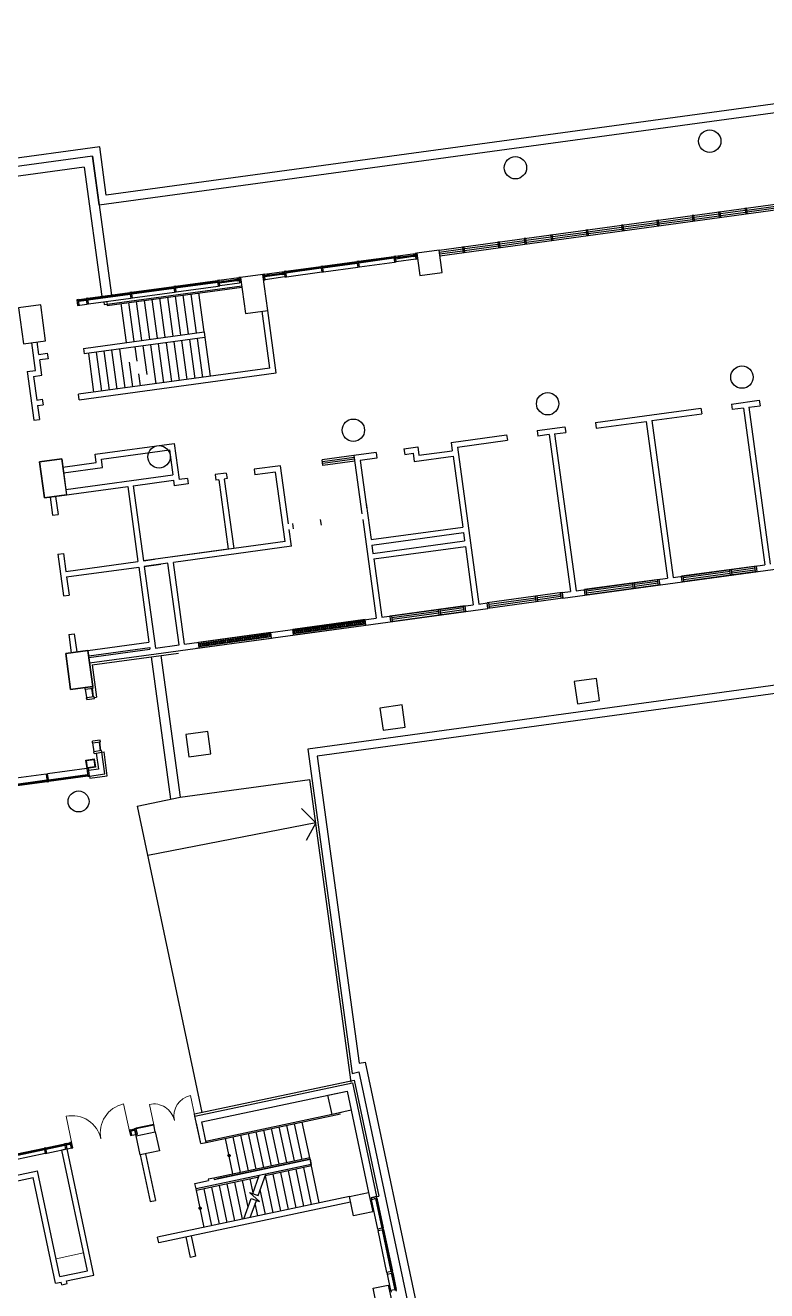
# Model space of a CAD drawing. Header units: millimetres. Extents: x 1311049 to 1489343, y -2265 to 146932.
# Drawn here: x 1336860 to 1363323, y 92795 to 137949 of the extents above; entities that cross this region are included whole.
import ezdxf

# ---------------------------------------------------------------- set-up
doc = ezdxf.new("R2010")
doc.units = ezdxf.units.MM
doc.header["$LTSCALE"] = 1000
doc.layers.get('0').update_dxf_attribs({"linetype": 'CONTINUOUS'})
for name, color, linetype in [('00外装饰面', 7, 'CONTINUOUS'), ('A-WALL', 7, 'CONTINUOUS'), ('A—墙体', 7, 'CONTINUOUS'), ('A—楼梯、电梯、栏杆', 7, 'CONTINUOUS'), ('A—门窗', 7, 'CONTINUOUS'), ('E1-RV-1F$0$WRV-1-01-N1$0$AUDIT_D_120618114340-341', 1, 'CONTINUOUS'), ('E2-RI-1F$0$0S-SLAB-HOLE', 210, 'CONTINUOUS'), ('E2-RI-1F$0$A-WALL', 7, 'CONTINUOUS'), ('E2-RV-1F$0$A-STRS', 7, 'CONTINUOUS'), ('E2-RV-1F$0$A-WALL', 7, 'CONTINUOUS'), ('E2-RV-1F$0$J-STAIR楼梯', 7, 'CONTINUOUS'), ('I—平面—门', 22, 'CONTINUOUS')]:
    doc.layers.add(name, color=color, linetype=linetype)
for name, color, linetype, lineweight in [('E1-RI-1F$0$A-DOOR', 7, 'CONTINUOUS', 5), ('E1-RI-1F$0$A-WALL', 7, 'CONTINUOUS', 5), ('E1-RV-1F$0$A-WALL', 7, 'CONTINUOUS', 5), ('E2-RI-1F$0$$0$A-GLAZ', 6, 'CONTINUOUS', 9), ('E2-RV-1F$0$$2$A-WALL', 7, 'CONTINUOUS', 5)]:
    doc.layers.add(name, color=color, linetype=linetype, lineweight=lineweight)
doc.layers.get('E1-RV-1F$0$WRV-1-01-N1$0$AUDIT_D_120618114340-341').off()
doc.layers.get('E2-RI-1F$0$$0$A-GLAZ').off()
doc.layers.get('E2-RI-1F$0$0S-SLAB-HOLE').off()
doc.layers.get('I—平面—门').off()

# ---------------------------------------------------------------- blocks, each defined once
blk = doc.blocks.new('E1-RI-1F$0$MRY_CW-DOOR-2_ALUMINUM_-_2')
at = {"layer": 'E1-RI-1F$0$A-DOOR'}
for p, q in [((-1000, 12.7), (-1000, 1009.525)), ((1000, 12.7), (1000, 1015.875))]:
    blk.add_line(p, q, dxfattribs=at)
for centre, radius, start, end in [((-1000, 12.7), 996.825, 360, 90), ((1000, 12.7), 1003.175, 90, 180)]:
    blk.add_arc(centre, radius, start, end, dxfattribs=at)
blk = doc.blocks.new('E2-RI-1F$0$A$C742E5365')
at = {"layer": 'A—门窗', "linetype": 'Continuous'}
h = blk.add_hatch(dxfattribs=at)
h.set_pattern_fill('ANSI32', color=256, scale=200, angle=217.2167, style=0)
h.set_pattern_definition([(90, (10821023.91, -7633407.14), (-75, 1e-14), []), (90, (10821048.91, -7633382.14), (-75, 1e-14), [])])
h.paths.add_polyline_path([(-460, -50), (-3060, -50), (-3060, -150), (-460, -150)])
at = {"layer": 'A—门窗'}
for p, q in [((-3060, 0), (-460, 0)), ((-3060, -200), (-3060, 0)), ((-460, -200), (-460, 0)), ((-3060, -50), (-460, -50)), ((-460, -150), (-3060, -150)), ((-460, -200), (-3060, -200))]:
    blk.add_line(p, q, dxfattribs=at)
blk = doc.blocks.new('E2-RI-1F$0$窗2')
at = {"layer": 'A—门窗'}
for p, q in [((10775124, -7633207), (10772424, -7633207)), ((10772484, -7633407), (10772484, -7633207)), ((10774164, -7633274), (10772484, -7633274)), ((10774164, -7633341), (10772484, -7633341)), ((10774164, -7633407), (10774164, -7633207)), ((10774224, -7633407), (10774224, -7633207)), ((10775064, -7633274), (10774224, -7633274)), ((10775064, -7633341), (10774224, -7633341)), ((10775064, -7633407), (10775064, -7633207)), ((10775124, -7633407), (10772424, -7633407))]:
    blk.add_line(p, q, dxfattribs=at)
at = {"layer": 'E2-RI-1F$0$A-WALL'}
for p, q in [((10772424, -7633407), (10772424, -7633207)), ((10775124, -7633407), (10775124, -7633207))]:
    blk.add_line(p, q, dxfattribs=at)
blk = doc.blocks.new('E2-RI-1F$0$300x300')
at = {"layer": 'A—门窗'}
for points in [[(11683019, -6095449), (11683319, -6095449), (11683319, -6095749), (11683019, -6095749)], [(11683039, -6095469), (11683299, -6095469), (11683299, -6095729), (11683039, -6095729)]]:
    blk.add_lwpolyline(points, close=True, dxfattribs=at)
blk = doc.blocks.new('E2-RI-1F$0$RECTANGULAR_MULLION_-_60_H')
at = {"layer": 'A—门窗'}
for p, q in [((-30, -75), (-30, 125)), ((30, 125), (-30, 125)), ((30, 125), (30, -75)), ((30, -75), (-30, -75))]:
    blk.add_line(p, q, dxfattribs=at)
blk = doc.blocks.new('E1-RV-1F$0$3')
at = {"layer": 'A—楼梯、电梯、栏杆'}
h = blk.add_hatch(color=256, dxfattribs=at)
edge = h.paths.add_edge_path()
edge.add_arc((10773785, -7567737), 20, 138.7891, 318.7891, ccw=False)
edge.add_arc((10773785, -7567737), 20, -41.2109, 138.7891, ccw=False)
blk.add_lwpolyline([(10773800, -7567750, -1), (10773770, -7567724, -1)], format="xyb", close=True, dxfattribs=at)
blk = doc.blocks.new('E1-RI-1F$0$RECTANGULAR_MULLION_-_6007')
at = {"layer": 'A—门窗'}
for p, q in [((54465, 84847), (54465, 86371)), ((54665, 86371), (54665, 84847))]:
    blk.add_line(p, q, dxfattribs=at)
blk = doc.blocks.new('E1-RI-1F$0$RECTANGULAR_MULLION_-_6003')
at = {"layer": 'A—门窗'}
for p, q in [((31657, 115477), (33381, 115601)), ((33396, 115401), (31671, 115277))]:
    blk.add_line(p, q, dxfattribs=at)
blk = doc.blocks.new('E2-RV-1F$0$MRY_Curtain Wall-casement - Curtain Wall Casement-V36-E2 号楼一层平面图 1ST FLOOR PLAN')
at = {"layer": 'A—门窗'}
for p, q in [((-278.8, 25.4), (-355, 25.4)), ((-355, 25.4), (-355, -25.4)), ((-355, -25.4), (-355, 25.4)), ((-355, 25.4), (355, 25.4)), ((-278.8, -25.4), (-278.8, 25.4)), ((278.8, -25.4), (278.8, 25.4)), ((278.8, 25.4), (355, 25.4)), ((355, 25.4), (355, -25.4)), ((355, 25.4), (355, -25.4)), ((-355, -25.4), (-278.8, -25.4)), ((355, -25.4), (-355, -25.4)), ((-278.8, 0), (278.8, 0)), ((278.8, -25.4), (-278.8, -25.4)), ((191.8, -25.4), (278.8, -25.4)), ((355, -25.4), (278.8, -25.4))]:
    blk.add_line(p, q, dxfattribs=at)

msp = doc.modelspace()

# ---------------------------------------------------------------- linework, layer by layer
at = {"elevation": 0}
for points in [[(1351627, 129922), (1350834, 129814), (1350943, 129021), (1351735, 129129)], [(1344543, 128954), (1344719, 127666), (1345511, 127774), (1345335, 129062)], [(1336616, 127870), (1336792, 126582), (1337585, 126691), (1337409, 127979)], [(1337368, 122371), (1337544, 121083), (1338337, 121192), (1338161, 122480)], [(1338302, 115535), (1338479, 114247), (1339271, 114355), (1339095, 115643)], [(1357248, 114643), (1356455, 114534), (1356564, 113742), (1357356, 113850)], [(1350312, 113695), (1349520, 113586), (1349628, 112794), (1350421, 112902)], [(1343377, 112747), (1342584, 112638), (1342693, 111846), (1343485, 111954)], [(1347664, 99773), (1348348, 99918), (1348493, 99233), (1347808, 99088)], [(1340815, 98323), (1341500, 98468), (1341645, 97783), (1340960, 97638)], [(1348430, 96153), (1349115, 96298), (1349260, 95613), (1348575, 95468)], [(1349276, 92882), (1349814, 92996), (1349928, 92458), (1349389, 92344)]]:
    msp.add_lwpolyline(points, close=True, dxfattribs=at)
for centre, radius in [((1361288, 133816, 0), 400), ((1354353, 132868, 0), 400), ((1362440, 125395, 0), 400), ((1355504, 124447, 0), 400), ((1348569, 123499, 0), 400), ((1341633, 122551, 0), 400), ((1338761, 110253, 0), 375)]:
    msp.add_circle(centre, radius)
at = {"layer": '00外装饰面', "ltscale": 5}
for p, q in [((1339246, 115129), (1342328, 115550)), ((1339246, 115129), (1339404, 113970)), ((1339592, 112007), (1339671, 112018)), ((1339788, 111166), (1339671, 112018)), ((1339153, 111160), (1339164, 111080)), ((1339164, 111080), (1339788, 111166)), ((1342899, 99101), (1348603, 100309)), ((1348603, 100309), (1349479, 96170)), ((1342916, 99023), (1342899, 99101)), ((1340816, 98609), (1341442, 98742)), ((1340822, 98580), (1340816, 98609)), ((1341459, 98663), (1341442, 98742)), ((1349401, 96154), (1349479, 96170))]:
    msp.add_line(p, q, dxfattribs=at)
at = {"layer": 'A-WALL'}
msp.add_line((1345966, 122234), (1345024, 122105), dxfattribs=at)
at = {"layer": 'A—墙体'}
for p, q in [((1339665, 128085), (1339679, 127986)), ((1339679, 127986), (1339778, 127999)), ((1339764, 128098), (1339778, 127999)), ((1345591, 125716, 0), (1345313, 127747, 0)), ((1345816, 125545), (1345511, 127774, 0)), ((1338934, 126421), (1343244, 127010)), ((1343244, 127010), (1343271, 126812)), ((1337225, 125632), (1337089, 126623)), ((1337348, 126204), (1337287, 126650)), ((1343271, 126812), (1338961, 126222)), ((1337348, 126204), (1337646, 126245)), ((1337673, 126046), (1337376, 126006)), ((1337450, 125461), (1337376, 126006)), ((1337646, 126245, 0), (1337673, 126046)), ((1338934, 126421, 0), (1338961, 126222)), ((1336928, 125591), (1337225, 125632)), ((1336928, 125591), (1337164, 123858)), ((1345591, 125716, 0), (1338754, 124781)), ((1338781, 124583), (1345816, 125545)), ((1337153, 125420), (1337450, 125461)), ((1337153, 125420), (1337268, 124578)), ((1337351, 125447), (1337351, 125447)), ((1338781, 124583), (1338754, 124781)), ((1337268, 124578), (1337466, 124605)), ((1337295, 124380), (1337493, 124407)), ((1337295, 124380), (1337363, 123885)), ((1337466, 124605), (1337493, 124407)), ((1356049, 117506), (1405588, 124278)), ((1357211, 123771), (1360976, 124286)), ((1360976, 124286), (1361003, 124088)), ((1362066, 124435), (1363057, 124570)), ((1362066, 124435), (1362093, 124237)), ((1362489, 124291), (1362093, 124237)), ((1362489, 124291), (1363254, 118693)), ((1362687, 124318), (1363084, 124372)), ((1362687, 124318), (1363452, 118720)), ((1363057, 124570), (1363084, 124372)), ((1337164, 123858), (1337363, 123885)), ((1357211, 123771), (1357238, 123573)), ((1357238, 123573), (1359021, 123817)), ((1359021, 123817), (1359787, 118219)), ((1359220, 123844), (1361003, 124088)), ((1359220, 123844), (1359985, 118246)), ((1352059, 123067), (1354040, 123338)), ((1354040, 123338), (1354067, 123140)), ((1355130, 123487), (1356121, 123622)), ((1355130, 123487), (1355157, 123289)), ((1355554, 123343), (1355157, 123289)), ((1355554, 123343), (1356319, 117745)), ((1355752, 123370), (1356148, 123424)), ((1355752, 123370), (1356517, 117772)), ((1356121, 123622), (1356148, 123424)), ((1339349, 122642), (1342173, 123028)), ((1342173, 123028), (1342349, 121740)), ((1350374, 122837), (1350870, 122905)), ((1350374, 122837), (1350402, 122639)), ((1350870, 122905), (1350910, 122607)), ((1352059, 123067), (1352099, 122770)), ((1352284, 122896), (1354067, 123140)), ((1352284, 122896), (1353049, 117298)), ((1337368, 122371), (1338160, 122479)), ((1339390, 122345), (1339349, 122642)), ((1339575, 122471), (1342002, 122803)), ((1339615, 122174), (1339575, 122471)), ((1342002, 122803), (1342124, 121911)), ((1349384, 122702), (1348591, 122593)), ((1348591, 122593), (1348875, 120513)), ((1349411, 122503), (1348816, 122422)), ((1348816, 122422), (1349053, 120688)), ((1349384, 122702), (1349411, 122503)), ((1350402, 122639), (1350699, 122679)), ((1350699, 122679), (1350739, 122382)), ((1350739, 122382), (1352127, 122572)), ((1350910, 122607), (1352099, 122770)), ((1352127, 122572), (1352472, 120045)), ((1338201, 122182), (1339390, 122345)), ((1338228, 121984), (1339615, 122174)), ((1344033, 121970), (1343637, 121916)), ((1344033, 121970), (1344061, 121772)), ((1345966, 122234), (1345024, 122106)), ((1345024, 122106), (1345051, 121907)), ((1345795, 122009), (1345051, 121907)), ((1346133, 119532), (1345795, 122009)), ((1346250, 120154), (1345966, 122234)), ((1337544, 121083), (1340516, 121489)), ((1338309, 121390), (1342124, 121911)), ((1340516, 121489), (1340882, 118814)), ((1340714, 121516), (1342151, 121713)), ((1340714, 121516), (1341080, 118841)), ((1342151, 121713), (1342178, 121515)), ((1342673, 121582), (1342178, 121515)), ((1342646, 121781), (1342349, 121740)), ((1342646, 121781), (1342673, 121582)), ((1343637, 121916), (1343664, 121718)), ((1343763, 121731), (1343664, 121718)), ((1343763, 121731), (1344102, 119254)), ((1344061, 121772), (1343961, 121758)), ((1343961, 121758), (1344300, 119282)), ((1337742, 121110), (1337830, 120466)), ((1337940, 121137), (1338028, 120493)), ((1349026, 120887), (1349202, 119599)), ((1337830, 120466), (1338028, 120493)), ((1346399, 120175), (1346426, 119977)), ((1347390, 120310), (1347417, 120112)), ((1348902, 120315), (1349383, 116797)), ((1346359, 119361), (1346277, 119956)), ((1349202, 119599), (1352472, 120045)), ((1349229, 119400), (1352499, 119847)), ((1352499, 119847), (1352540, 119550)), ((1344102, 119254), (1341080, 118841)), ((1346133, 119532), (1342121, 118984)), ((1346359, 119361), (1342148, 118785)), ((1349229, 119400), (1349270, 119103)), ((1349270, 119103), (1352540, 119550)), ((1349297, 118905), (1352567, 119352)), ((1352567, 119352), (1352851, 117271)), ((1338020, 119079), (1338218, 119106)), ((1338020, 119079), (1338223, 117593)), ((1338218, 119106), (1338306, 118462)), ((1338306, 118462), (1340882, 118814)), ((1341080, 118841), (1341476, 118896)), ((1341950, 118758), (1341107, 118643)), ((1342349, 115836), (1341950, 118758)), ((1342547, 115863), (1342148, 118785)), ((1349297, 118905), (1349581, 116824)), ((1338333, 118264), (1340909, 118616)), ((1340909, 118616), (1341275, 115941)), ((1341107, 118643), (1341702, 118724)), ((1341107, 118643), (1341507, 115720)), ((1341107, 118643), (1341507, 115720)), ((1359985, 118246), (1363254, 118693)), ((1338333, 118264), (1338421, 117620)), ((1356517, 117772), (1359787, 118219)), ((1338223, 117593), (1338421, 117620)), ((1356022, 117705), (1356319, 117745)), ((1356022, 117705), (1356049, 117506)), ((1341534, 115522), (1353374, 117141)), ((1349581, 116824), (1352851, 117271)), ((1353049, 117298), (1353347, 117339)), ((1342547, 115863), (1349383, 116797)), ((1338412, 116206), (1338610, 116233)), ((1338412, 116206), (1338500, 115562)), ((1338610, 116233), (1338699, 115589)), ((1339095, 115643), (1341275, 115941)), ((1339122, 115445), (1341302, 115743)), ((1339129, 115395), (1341308, 115693)), ((1341302, 115743), (1341308, 115693)), ((1341507, 115720), (1342349, 115836)), ((1339156, 115197), (1341534, 115522)), ((1339697, 111234), (1339592, 112007)), ((1339394, 111980), (1339472, 111405)), ((1342916, 99023), (1348541, 100214)), ((1343163, 98820), (1348348, 99918)), ((1348348, 99918), (1349115, 96298)), ((1348541, 100214), (1349401, 96154)), ((1343123, 98045), (1342916, 99023)), ((1340763, 98567), (1341448, 98712)), ((1340815, 98323), (1340763, 98567)), ((1340815, 98323), (1341500, 98468)), ((1341500, 98468), (1341448, 98712)), ((1343319, 98086), (1343163, 98820)), ((1343123, 98045), (1343319, 98086)), ((1339075, 93508), (1338164, 97812)), ((1339312, 93354), (1338359, 97854)), ((1340960, 97638), (1341312, 95975)), ((1341156, 97679), (1341508, 96016)), ((1335907, 96568), (1337145, 96830)), ((1336061, 96805), (1337299, 97067)), ((1337942, 93064), (1337145, 96830)), ((1338096, 93301), (1337299, 97067)), ((1343588, 96814), (1343392, 96773)), ((1343392, 96773), (1343403, 96724)), ((1343588, 96814), (1343598, 96765)), ((1341312, 95975), (1341508, 96016)), ((1348430, 96153), (1341582, 94703)), ((1348471, 95957), (1341623, 94507)), ((1349156, 96102), (1349401, 96154)), ((1349156, 96102), (1349156, 96102)), ((1341623, 94507), (1341582, 94703)), ((1342757, 93981), (1342601, 94714)), ((1342952, 94022), (1342797, 94756)), ((1342952, 94022), (1342757, 93981)), ((1338096, 93301), (1339075, 93508)), ((1337942, 93064), (1338138, 93105)), ((1338159, 93007), (1338138, 93105)), ((1338159, 93007), (1338354, 93049)), ((1338333, 93147), (1339312, 93354)), ((1338354, 93049), (1338333, 93147))]:
    msp.add_line(p, q, dxfattribs=at)
for points in [[(1337368, 122371), (1338160, 122479), (1338336, 121191), (1337544, 121083)], [(1338302, 115535), (1339095, 115643), (1339271, 114355), (1338478, 114247)]]:
    msp.add_lwpolyline(points, close=True, dxfattribs=at)
for points in [[(1343598, 96765), (1347022, 97490), (1347064, 97295), (1342955, 96425), (1342914, 96620), (1343403, 96724)], [(1343598, 96765), (1343598, 96765)]]:
    msp.add_lwpolyline(points, dxfattribs=at)
at = {"layer": 'A—楼梯、电梯、栏杆', "ltscale": 2}
for p, q in [((1384139, 137949), (1339752, 131882)), ((1339495, 131544), (1384477, 137693)), ((1339515, 133615), (1311049, 129724)), ((1339495, 131544), (1339258, 133277)), ((1339752, 131882), (1339515, 133615)), ((1406440, 120256), (1346944, 112124)), ((1406778, 120000), (1347282, 111867)), ((1346944, 112124), (1348526, 100548)), ((1347282, 111867), (1348780, 100908)), ((1348780, 100908), (1348998, 100954)), ((1348780, 100908), (1348998, 100954)), ((1357918, 58815), (1348998, 100954)), ((1357918, 58815), (1348998, 100954)), ((1348526, 100548), (1348766, 100599)), ((1348526, 100548), (1348766, 100599)), ((1348766, 100599), (1357674, 58520)), ((1348766, 100599), (1357674, 58520))]:
    msp.add_line(p, q, dxfattribs=at)
at = {"layer": 'A—楼梯、电梯、栏杆'}
for p, q in [((1339258, 133277), (1311409, 129470)), ((1339258, 133277), (1311409, 129470)), ((1339258, 133277), (1311409, 129470)), ((1339258, 133277), (1339935, 128324)), ((1338959, 132883), (1339589, 128277)), ((1341347, 115416), (1342041, 110335)), ((1341693, 115463), (1342384, 110408)), ((1342384, 110408), (1347015, 111041)), ((1348492, 100234), (1347015, 111041)), ((1340852, 110084), (1342384, 110408)), ((1340852, 110084), (1343165, 99157)), ((1343308, 98135), (1348151, 99160)), ((1343308, 98135), (1348151, 99160)), ((1343319, 98086), (1348112, 99101)), ((1343319, 98086), (1348112, 99101)), ((1345369, 97191), (1345099, 98463)), ((1345369, 97191), (1345099, 98463)), ((1345642, 97249), (1345373, 98521)), ((1345642, 97249), (1345373, 98521)), ((1345916, 97307), (1345647, 98579)), ((1345916, 97307), (1345647, 98579)), ((1346190, 97365), (1345921, 98637)), ((1346190, 97365), (1345921, 98637)), ((1346464, 97423), (1346195, 98695)), ((1346464, 97423), (1346195, 98695)), ((1346738, 97481), (1346469, 98753)), ((1346738, 97481), (1346469, 98753)), ((1347022, 97490), (1346743, 98811)), ((1347022, 97490), (1346743, 98811)), ((1344273, 96959), (1344004, 98231)), ((1344273, 96959), (1344004, 98231)), ((1344547, 97017), (1344277, 98289)), ((1344547, 97017), (1344277, 98289)), ((1344821, 97075), (1344551, 98347)), ((1344821, 97075), (1344551, 98347)), ((1345095, 97133), (1344825, 98405)), ((1345095, 97133), (1344825, 98405)), ((1347012, 97539), (1343588, 96814)), ((1347012, 97539), (1343588, 96814)), ((1347022, 97490), (1343696, 96786)), ((1347022, 97490), (1343696, 96786)), ((1347074, 97246), (1345420, 96896)), ((1347074, 97246), (1345420, 96896)), ((1347064, 97295), (1345440, 96951)), ((1347064, 97295), (1345440, 96951)), ((1346806, 95809), (1346526, 97130)), ((1346806, 95809), (1346526, 97130)), ((1347080, 95867), (1346800, 97188)), ((1347080, 95867), (1346800, 97188)), ((1347064, 97295), (1347022, 97490)), ((1347064, 97295), (1347022, 97490)), ((1347354, 95925), (1347064, 97295)), ((1347354, 95925), (1347064, 97295)), ((1345210, 96902), (1342955, 96425)), ((1345210, 96902), (1342955, 96425)), ((1345191, 96847), (1342965, 96376)), ((1345191, 96847), (1342965, 96376)), ((1344615, 95345), (1344335, 96666)), ((1344615, 95345), (1344335, 96666)), ((1344809, 95777), (1344609, 96724)), ((1344809, 95777), (1344609, 96724)), ((1344989, 96281), (1344883, 96782)), ((1344989, 96281), (1344883, 96782)), ((1344982, 96262), (1345210, 96902)), ((1344982, 96262), (1345210, 96902)), ((1345168, 96785), (1345157, 96840)), ((1345168, 96785), (1345157, 96840)), ((1345171, 96195), (1345440, 96951)), ((1345171, 96195), (1345440, 96951)), ((1345710, 95577), (1345431, 96898)), ((1345710, 95577), (1345431, 96898)), ((1345984, 95635), (1345705, 96956)), ((1345984, 95635), (1345705, 96956)), ((1346258, 95693), (1345979, 97014)), ((1346258, 95693), (1345979, 97014)), ((1346532, 95751), (1346252, 97072)), ((1346532, 95751), (1346252, 97072)), ((1342955, 96425), (1342914, 96620)), ((1342955, 96425), (1342914, 96620)), ((1343245, 95055), (1342955, 96425)), ((1343245, 95055), (1342955, 96425)), ((1343519, 95113), (1343239, 96434)), ((1343519, 95113), (1343239, 96434)), ((1343793, 95171), (1343513, 96492)), ((1343793, 95171), (1343513, 96492)), ((1344067, 95229), (1343787, 96550)), ((1344067, 95229), (1343787, 96550)), ((1344341, 95287), (1344061, 96608)), ((1344341, 95287), (1344061, 96608)), ((1345436, 95519), (1345248, 96411)), ((1345436, 95519), (1345248, 96411)), ((1344659, 95354), (1344918, 96083)), ((1344659, 95354), (1344918, 96083)), ((1344888, 95403), (1345107, 96016)), ((1344888, 95403), (1345107, 96016)), ((1345162, 95461), (1345068, 95907)), ((1345162, 95461), (1345068, 95907))]:
    msp.add_line(p, q, dxfattribs=at)
for points in [[(1338959, 132883), (1311829, 129174), (1316581, 106599)], [(1347233, 109492), (1346723, 110002)], [(1347233, 109492), (1341238, 108323)], [(1347233, 109492), (1346879, 108864)], [(1344918, 96083), (1345222, 95975), (1344867, 96303), (1345171, 96195)], [(1344918, 96083), (1345222, 95975), (1344867, 96303), (1345171, 96195)]]:
    msp.add_lwpolyline(points, dxfattribs=at)
for points in [[(1339278, 130547, 0, 0, 0), (1339438, 130566, 80, 0, 0), (1339626, 130588, 0, 0, 0)], [(1340375, 127324, 0, 0, 0), (1343805, 127793, 0, 0, 0), (1344016, 126247, 0, 0, 0), (1341090, 125847, 40, 0, 0), (1340941, 125827, 0, 0, 0)], [(1340375, 127324, 0, 0, 0), (1343805, 127793, 0, 0, 0), (1344016, 126247, 0, 0, 0), (1341090, 125847, 40, 0, 0), (1340941, 125827, 0, 0, 0)], [(1341648, 113211, 0, 0, 0), (1341807, 113230, 80, 0, 0), (1341996, 113253, 0, 0, 0)], [(1344133, 97620, 0, 0, 0), (1347520, 98337, 0, 0, 0), (1347856, 96747, 0, 0, 0), (1345798, 96311, 40, 0, 0), (1345651, 96280, 0, 0, 0)], [(1344133, 97620, 0, 0, 0), (1347520, 98337, 0, 0, 0), (1347856, 96747, 0, 0, 0), (1345798, 96311, 40, 0, 0), (1345651, 96280, 0, 0, 0)], [(1343100, 95740, 0, 0, 0), (1344562, 96050, 40, 0, 0), (1344709, 96081, 0, 0, 0)], [(1343100, 95740, 0, 0, 0), (1344562, 96050, 40, 0, 0), (1344709, 96081, 0, 0, 0)]]:
    msp.add_lwpolyline(points, format="xyseb", dxfattribs=at)
at = {"layer": 'A—门窗'}
for p, q in [((1351627, 129922), (1385878, 134604)), ((1351654, 129724), (1385905, 134406)), ((1362614, 131357), (1363818, 131521)), ((1362623, 131290), (1363827, 131455)), ((1359468, 130927), (1360672, 131091)), ((1359477, 130860), (1360681, 131025)), ((1360731, 131099), (1361613, 131220)), ((1360740, 131033), (1361622, 131154)), ((1361673, 131228), (1362554, 131348)), ((1361682, 131162), (1362563, 131282)), ((1355678, 130409), (1356882, 130573)), ((1355687, 130342), (1356891, 130507)), ((1356942, 130581), (1358145, 130746)), ((1356951, 130515), (1358154, 130680)), ((1358205, 130754), (1359409, 130918)), ((1358214, 130688), (1359418, 130852)), ((1352533, 129979), (1353736, 130143)), ((1352542, 129912), (1353745, 130077)), ((1353796, 130151), (1354678, 130272)), ((1353805, 130085), (1354687, 130206)), ((1354737, 130280), (1355619, 130400)), ((1354746, 130214), (1355628, 130334)), ((1348757, 129530), (1350012, 129701)), ((1350016, 129671), (1348761, 129499)), ((1348764, 129474), (1350019, 129646)), ((1350019, 129646), (1350016, 129671)), ((1350071, 129709), (1350775, 129806)), ((1350078, 129660), (1350782, 129756)), ((1350078, 129660), (1350154, 129671)), ((1350085, 129610), (1350078, 129660)), ((1350085, 129610), (1350078, 129660)), ((1350788, 129706), (1350085, 129610)), ((1350160, 129620), (1350085, 129610)), ((1350802, 129607), (1350098, 129511)), ((1350154, 129671), (1350706, 129746)), ((1350240, 129682), (1350154, 129671)), ((1350154, 129671), (1350160, 129620)), ((1350709, 129721), (1350157, 129645)), ((1350782, 129756), (1350706, 129746)), ((1350706, 129746), (1350713, 129696)), ((1350713, 129696), (1350788, 129706)), ((1350834, 129814), (1350775, 129806)), ((1350775, 129806), (1350802, 129607)), ((1350782, 129756), (1350788, 129706)), ((1350788, 129706), (1350782, 129756)), ((1350802, 129607), (1350861, 129615)), ((1350861, 129615), (1350834, 129814)), ((1351636, 129856), (1352473, 129970)), ((1351645, 129790), (1352482, 129904)), ((1345395, 129070), (1346098, 129166)), ((1346158, 129174), (1347413, 129346)), ((1347417, 129316), (1346162, 129144)), ((1346162, 129144), (1346165, 129119)), ((1346165, 129119), (1347420, 129291)), ((1346185, 128976), (1347440, 129148)), ((1347472, 129354), (1348697, 129522)), ((1348702, 129491), (1347476, 129324)), ((1347476, 129324), (1347480, 129299)), ((1347480, 129299), (1348705, 129466)), ((1347499, 129156), (1348725, 129323)), ((1348761, 129499), (1348764, 129474)), ((1348784, 129331), (1350039, 129503)), ((1342217, 128636), (1343720, 128841)), ((1342217, 128636), (1343720, 128841)), ((1343725, 128811), (1342221, 128605)), ((1343725, 128811), (1342221, 128605)), ((1342224, 128580), (1343728, 128786)), ((1342224, 128580), (1343728, 128786)), ((1343728, 128786), (1343725, 128811)), ((1343728, 128786), (1343725, 128811)), ((1343780, 128849), (1344483, 128945)), ((1343780, 128849), (1344483, 128945)), ((1343787, 128800), (1344490, 128896)), ((1343787, 128800), (1343862, 128810)), ((1343793, 128750), (1343787, 128800)), ((1343793, 128750), (1343787, 128800)), ((1344497, 128846), (1343793, 128750)), ((1343869, 128760), (1343793, 128750)), ((1344510, 128747), (1343807, 128651)), ((1344510, 128747), (1343807, 128651)), ((1343862, 128810), (1344415, 128886)), ((1343948, 128822), (1343862, 128810)), ((1344418, 128861), (1343865, 128785)), ((1344490, 128896), (1344415, 128886)), ((1344415, 128886), (1344421, 128836)), ((1344421, 128836), (1344497, 128846)), ((1344543, 128954), (1344483, 128945)), ((1344543, 128954), (1344483, 128945)), ((1344483, 128945), (1344510, 128747)), ((1344483, 128945), (1344510, 128747)), ((1344490, 128896), (1344497, 128846)), ((1344497, 128846), (1344490, 128896)), ((1345402, 129021), (1346105, 129117)), ((1345402, 129021), (1345477, 129031)), ((1345408, 128971), (1345402, 129021)), ((1345408, 128971), (1345402, 129021)), ((1346112, 129067), (1345408, 128971)), ((1345484, 128981), (1345408, 128971)), ((1346125, 128968), (1345422, 128872)), ((1345477, 129031), (1346030, 129107)), ((1345563, 129043), (1345477, 129031)), ((1345477, 129031), (1345484, 128981)), ((1346033, 129082), (1345480, 129006)), ((1346105, 129117), (1346030, 129107)), ((1346030, 129107), (1346036, 129057)), ((1346036, 129057), (1346112, 129067)), ((1346105, 129117), (1346112, 129067)), ((1346112, 129067), (1346105, 129117)), ((1339091, 128208), (1340594, 128414)), ((1339091, 128208), (1340594, 128414)), ((1340599, 128384), (1339095, 128178)), ((1340599, 128384), (1339095, 128178)), ((1339099, 128153), (1340602, 128358)), ((1339099, 128153), (1340602, 128358)), ((1340654, 128422), (1342157, 128627)), ((1340654, 128422), (1342157, 128627)), ((1342162, 128597), (1340658, 128392)), ((1342162, 128597), (1340658, 128392)), ((1340658, 128392), (1340661, 128367)), ((1340658, 128392), (1340661, 128367)), ((1340661, 128367), (1342165, 128572)), ((1340661, 128367), (1342165, 128572)), ((1340681, 128224), (1342185, 128429)), ((1342221, 128605), (1342224, 128580)), ((1342221, 128605), (1342224, 128580)), ((1342244, 128437), (1343747, 128643)), ((1338697, 128154), (1339031, 128200)), ((1338724, 127956), (1339059, 128002)), ((1338724, 127956), (1339059, 128002)), ((1339036, 128170), (1338761, 128132)), ((1339036, 128170), (1338761, 128132)), ((1338761, 128132), (1338764, 128107)), ((1338761, 128132), (1338764, 128107)), ((1338764, 128107), (1339039, 128145)), ((1338764, 128107), (1339039, 128145)), ((1338895, 128182), (1339031, 128200)), ((1339095, 128178), (1339099, 128153)), ((1339095, 128178), (1339099, 128153)), ((1339118, 128010), (1340622, 128216)), ((1339118, 128010), (1340622, 128216)), ((1348591, 122593), (1347456, 122438)), ((1347483, 122240), (1347456, 122438)), ((1348601, 122524), (1347466, 122369)), ((1348609, 122464), (1347474, 122309)), ((1348618, 122395), (1347483, 122240)), ((1342971, 115718), (1345646, 116084)), ((1339002, 114258), (1339052, 113886)), ((1339254, 114292, 0), (1339228, 114289, 0)), ((1339228, 114289, 0), (1339271, 113977, 0)), ((1339296, 113980, 0), (1339254, 114292, 0)), ((1339325, 113958, 0), (1339404, 113969)), ((1339264, 112341), (1339306, 112029)), ((1339394, 111980), (1339592, 112007)), ((1339516, 112375), (1339491, 112372)), ((1339491, 112372), (1339533, 112060)), ((1339559, 112063), (1339516, 112375)), ((1337599, 111230, 0), (1336172, 111035, 0)), ((1339056, 111429, 0), (1337658, 111238, 0)), ((1339086, 111207), (1337689, 111016)), ((1337692, 110991), (1339089, 111182)), ((1339093, 111152), (1337696, 110961)), ((1337629, 111008), (1336203, 110813)), ((1336206, 110788), (1337633, 110983)), ((1337637, 110953), (1336210, 110758)), ((1337633, 110983), (1337629, 111008)), ((1337689, 111016), (1337692, 110991)), ((1340627, 98538), (1340763, 98567)), ((1340769, 98537), (1340633, 98508)), ((1340775, 98512), (1340638, 98484)), ((1337588, 97895), (1338484, 98085)), ((1338265, 98007), (1337594, 97865)), ((1338271, 97982), (1338265, 98007)), ((1338324, 98020), (1338461, 98049)), ((1338329, 97995), (1338466, 98024)), ((1340668, 98343), (1340805, 98372)), ((1337535, 97853), (1335844, 97495)), ((1335849, 97470), (1337541, 97828)), ((1337541, 97828), (1337535, 97853)), ((1337599, 97840), (1338271, 97982)), ((1337629, 97699), (1338525, 97889)), ((1338359, 97854), (1338164, 97812)), ((1349441, 94996), (1349217, 96054)), ((1349358, 96084), (1349582, 95026)), ((1349607, 95031), (1349383, 96089)), ((1349413, 96095), (1349637, 95037)), ((1349582, 95026), (1349607, 95031)), ((1349620, 94972), (1349595, 94967)), ((1349595, 94967), (1349910, 93476)), ((1349935, 93481), (1349620, 94972)), ((1349910, 93476), (1349935, 93481)), ((1349907, 92796), (1349782, 93387)), ((1349947, 93422), (1349923, 93417)), ((1349923, 93417), (1350048, 92826)), ((1350072, 92831), (1349947, 93422)), ((1349978, 93429), (1350103, 92838)), ((1350048, 92826), (1350072, 92831))]:
    msp.add_line(p, q, dxfattribs=at)
at = {"layer": 'A—门窗', "extrusion": (0, 0, -1)}
for p, q in [((1350071, 129709), (1350012, 129701)), ((1350012, 129701), (1350039, 129503)), ((1350098, 129511), (1350071, 129709)), ((1346158, 129174), (1346098, 129166)), ((1346098, 129166), (1346125, 128968)), ((1346185, 128976), (1346158, 129174)), ((1347472, 129354), (1347413, 129346)), ((1347413, 129346), (1347440, 129148)), ((1347440, 129148), (1347499, 129156)), ((1347499, 129156), (1347472, 129354)), ((1348757, 129530), (1348697, 129522)), ((1348697, 129522), (1348725, 129323)), ((1348725, 129323), (1348784, 129331)), ((1348784, 129331), (1348757, 129530)), ((1350039, 129503), (1350098, 129511)), ((1343780, 128849), (1343720, 128841)), ((1343780, 128849), (1343720, 128841)), ((1343720, 128841), (1343747, 128643)), ((1343720, 128841), (1343747, 128643)), ((1343807, 128651), (1343780, 128849)), ((1343807, 128651), (1343780, 128849)), ((1345395, 129070), (1345335, 129062)), ((1345335, 129062), (1345362, 128864)), ((1345362, 128864), (1345422, 128872)), ((1345422, 128872), (1345395, 129070)), ((1346125, 128968), (1346185, 128976)), ((1340654, 128422), (1340594, 128414)), ((1340654, 128422), (1340594, 128414)), ((1340594, 128414), (1340622, 128216)), ((1340594, 128414), (1340622, 128216)), ((1340681, 128224), (1340654, 128422)), ((1340681, 128224), (1340654, 128422)), ((1342217, 128636), (1342157, 128627)), ((1342217, 128636), (1342157, 128627)), ((1342157, 128627), (1342185, 128429)), ((1342157, 128627), (1342185, 128429)), ((1342185, 128429), (1342244, 128437)), ((1342244, 128437), (1342217, 128636)), ((1342244, 128437), (1342217, 128636)), ((1338756, 128163), (1338697, 128154)), ((1338756, 128163), (1338697, 128154)), ((1338697, 128154), (1338724, 127956)), ((1338697, 128154), (1338724, 127956)), ((1338724, 127956), (1338784, 127964)), ((1338724, 127956), (1338784, 127964)), ((1338784, 127964), (1338756, 128163)), ((1338784, 127964), (1338756, 128163)), ((1339091, 128208), (1339031, 128200)), ((1339091, 128208), (1339031, 128200)), ((1339031, 128200), (1339059, 128002)), ((1339031, 128200), (1339059, 128002)), ((1339059, 128002), (1339118, 128010)), ((1339059, 128002), (1339118, 128010)), ((1339118, 128010), (1339091, 128208)), ((1339118, 128010), (1339091, 128208)), ((1340622, 128216), (1340681, 128224)), ((1340622, 128216), (1340681, 128224)), ((1339002, 114258), (1338994, 114317)), ((1339002, 114258), (1339279, 114296)), ((1339279, 114296), (1339271, 114355)), ((1339321, 113984), (1339044, 113946)), ((1339052, 113886), (1339044, 113946)), ((1339052, 113886), (1339329, 113924)), ((1339329, 113924), (1339321, 113984)), ((1339533, 112438), (1339256, 112400)), ((1339541, 112379), (1339533, 112438)), ((1339264, 112341), (1339256, 112400)), ((1339264, 112341), (1339541, 112379)), ((1339584, 112067), (1339306, 112029)), ((1339314, 111969), (1339306, 112029)), ((1339314, 111969), (1339592, 112007)), ((1339592, 112007), (1339584, 112067)), ((1337599, 111230), (1337658, 111238)), ((1337599, 111230), (1337637, 110953)), ((1337696, 110961), (1337658, 111238)), ((1339055, 111429), (1339093, 111152)), ((1339093, 111152), (1339153, 111160)), ((1339126, 111358), (1339115, 111437)), ((1337637, 110953), (1337696, 110961)), ((1340627, 98538), (1340568, 98526)), ((1340568, 98526), (1340609, 98330)), ((1340668, 98343), (1340627, 98538)), ((1340763, 98567), (1340805, 98372)), ((1340863, 98384), (1340822, 98580)), ((1338318, 98050), (1338259, 98037)), ((1338259, 98037), (1338300, 97841)), ((1338359, 97854), (1338318, 98050)), ((1338513, 98091), (1338455, 98079)), ((1338455, 98079), (1338496, 97883)), ((1338555, 97895), (1338513, 98091)), ((1340609, 98330), (1340668, 98343)), ((1340805, 98372), (1340863, 98384)), ((1337588, 97895), (1337529, 97883)), ((1337529, 97883), (1337570, 97687)), ((1337570, 97687), (1337629, 97699)), ((1337629, 97699), (1337588, 97895)), ((1338300, 97841), (1338359, 97854)), ((1338496, 97883), (1338555, 97895)), ((1349637, 95037), (1349441, 94996)), ((1349441, 94996), (1349454, 94937)), ((1349454, 94937), (1349649, 94978)), ((1349649, 94978), (1349637, 95037)), ((1349965, 93487), (1349769, 93446)), ((1349978, 93429), (1349965, 93487)), ((1349769, 93446), (1349782, 93387)), ((1349782, 93387), (1349978, 93429)), ((1350103, 92838), (1349907, 92796)), ((1349907, 92796), (1349919, 92738)), ((1350115, 92779), (1350103, 92838))]:
    msp.add_line(p, q, dxfattribs=at)
at = {"layer": 'A—门窗', "color": 252}
for p, q in [((1344570, 128755), (1344543, 128954)), ((1340763, 98567), (1341448, 98712)), ((1340815, 98323), (1340763, 98567)), ((1349334, 96079), (1349309, 96073))]:
    msp.add_line(p, q, dxfattribs=at)
at = {"layer": 'A—门窗', "color": 252, "extrusion": (0, 0, -1)}
for p, q in [((1343747, 128643), (1343807, 128651)), ((1339271, 114355), (1338994, 114317)), ((1339055, 111429), (1339115, 111437)), ((1340822, 98580), (1340763, 98567)), ((1349401, 96154), (1349205, 96112)), ((1349205, 96112), (1349217, 96054)), ((1349217, 96054), (1349413, 96095)), ((1349413, 96095), (1349401, 96154))]:
    msp.add_line(p, q, dxfattribs=at)
at = {"layer": 'A—门窗'}
for points in [[(1338484, 98085), (1338525, 97889)], [(1337558, 97889), (1337600, 97693)]]:
    msp.add_lwpolyline(points, dxfattribs=at)
at = {"layer": 'E1-RI-1F$0$A-WALL'}
msp.add_line((1337963, 93937), (1338942, 94144), dxfattribs=at)
at = {"layer": 'E1-RV-1F$0$A-WALL'}
for p, q in [((1342916, 99023), (1348541, 100214)), ((1343163, 98820), (1348348, 99918)), ((1348348, 99918), (1349115, 96298)), ((1348541, 100214), (1349401, 96154)), ((1340815, 98323), (1341500, 98468)), ((1341500, 98468), (1341448, 98712)), ((1343123, 98045), (1342968, 98778)), ((1343319, 98086), (1343163, 98820)), ((1343123, 98045), (1343319, 98086)), ((1340960, 97638), (1341312, 95975)), ((1341156, 97679), (1341508, 96016)), ((1343588, 96814), (1343392, 96773)), ((1343392, 96773), (1343403, 96724)), ((1343588, 96814), (1343598, 96765)), ((1341312, 95975), (1341508, 96016)), ((1348430, 96153), (1341582, 94703)), ((1348471, 95957), (1341623, 94507)), ((1349156, 96102), (1349401, 96154)), ((1349156, 96102), (1349156, 96102)), ((1341623, 94507), (1341582, 94703))]:
    msp.add_line(p, q, dxfattribs=at)
for points in [[(1343598, 96765), (1347022, 97490), (1347064, 97295), (1342955, 96425), (1342914, 96620), (1343403, 96724)], [(1343598, 96765), (1343598, 96765)]]:
    msp.add_lwpolyline(points, dxfattribs=at)
at = {"layer": 'E2-RI-1F$0$A-WALL'}
for p, q in [((1339472, 111405), (1339126, 111358)), ((1339153, 111160), (1339126, 111358)), ((1339153, 111160), (1339697, 111234))]:
    msp.add_line(p, q, dxfattribs=at)
at = {"layer": 'E2-RV-1F$0$$2$A-WALL'}
for p, q in [((1339349, 122642), (1342173, 123028)), ((1342173, 123028), (1342349, 121740)), ((1337368, 122371), (1338160, 122479)), ((1339390, 122345), (1339349, 122642)), ((1339575, 122471), (1342002, 122803)), ((1339615, 122174), (1339575, 122471)), ((1342002, 122803), (1342124, 121911)), ((1338201, 122182), (1339390, 122345)), ((1338228, 121984), (1339615, 122174)), ((1337544, 121083), (1340516, 121489)), ((1338309, 121390), (1342124, 121911)), ((1340516, 121489), (1340882, 118814)), ((1340714, 121516), (1342151, 121713)), ((1340714, 121516), (1341080, 118841)), ((1337742, 121110), (1337830, 120466)), ((1337940, 121137), (1338028, 120493)), ((1337830, 120466), (1338028, 120493)), ((1338020, 119079), (1338218, 119106)), ((1338020, 119079), (1338223, 117593)), ((1338218, 119106), (1338306, 118462)), ((1338306, 118462), (1340882, 118814)), ((1341080, 118841), (1341476, 118896)), ((1338333, 118264), (1340909, 118616)), ((1340909, 118616), (1341275, 115941)), ((1341107, 118643), (1341702, 118724)), ((1341107, 118643), (1341507, 115720)), ((1338333, 118264), (1338421, 117620)), ((1338223, 117593), (1338421, 117620)), ((1338412, 116206), (1338610, 116233)), ((1338412, 116206), (1338500, 115562)), ((1338610, 116233), (1338699, 115589)), ((1339095, 115643), (1341275, 115941)), ((1339122, 115445), (1341302, 115743)), ((1339129, 115395), (1341308, 115693)), ((1341302, 115743), (1341308, 115693)), ((1339156, 115197), (1341534, 115522))]:
    msp.add_line(p, q, dxfattribs=at)
for points in [[(1337368, 122371), (1338160, 122479), (1338336, 121191), (1337544, 121083)], [(1338302, 115535), (1339095, 115643), (1339271, 114355), (1338478, 114247)]]:
    msp.add_lwpolyline(points, close=True, dxfattribs=at)
at = {"layer": 'E2-RV-1F$0$A-STRS'}
for p, q in [((1342134, 126858), (1341945, 128245)), ((1342412, 126896), (1342222, 128283)), ((1342689, 126934), (1342500, 128321)), ((1342967, 126972), (1342777, 128359)), ((1343244, 127010), (1343054, 128397)), ((1340470, 126631), (1340280, 128018)), ((1340747, 126668), (1340558, 128056)), ((1341025, 126706), (1340835, 128093)), ((1341302, 126744), (1341112, 128131)), ((1341302, 126744), (1341112, 128131)), ((1341579, 126782), (1341390, 128169)), ((1341857, 126820), (1341667, 128207)), ((1340774, 126470), (1340844, 125959)), ((1341052, 126508), (1341192, 125483)), ((1341329, 126546), (1341519, 125159)), ((1341607, 126584), (1341796, 125197)), ((1341884, 126622), (1342074, 125235)), ((1342161, 126660), (1342351, 125273)), ((1342439, 126698), (1342628, 125311)), ((1342716, 126736), (1342906, 125349)), ((1342994, 126774), (1343183, 125387)), ((1343271, 126811), (1343461, 125424)), ((1339110, 126243), (1339299, 124856)), ((1339387, 126281), (1339577, 124894)), ((1339665, 126319), (1339854, 124932)), ((1339942, 126357), (1340132, 124969)), ((1340219, 126394), (1340409, 125007)), ((1340565, 125932), (1340686, 125045)), ((1340904, 125518), (1340964, 125083))]:
    msp.add_line(p, q, dxfattribs=at)
at = {"layer": 'E2-RV-1F$0$A-WALL'}
for p, q in [((1339665, 128085), (1339679, 127986)), ((1339679, 127986), (1339778, 127999)), ((1339764, 128098), (1339778, 127999)), ((1345591, 125716, 0), (1345313, 127747, 0)), ((1345816, 125545), (1345511, 127774, 0)), ((1338934, 126421), (1343244, 127010)), ((1343244, 127010), (1343271, 126812)), ((1337225, 125632), (1337089, 126623)), ((1337348, 126204), (1337287, 126650)), ((1343271, 126812), (1338961, 126222)), ((1337348, 126204), (1337646, 126245)), ((1337673, 126046), (1337376, 126006)), ((1337450, 125461), (1337376, 126006)), ((1337646, 126245, 0), (1337673, 126046)), ((1338934, 126421, 0), (1338961, 126222)), ((1336928, 125591), (1337225, 125632)), ((1336928, 125591), (1337164, 123858)), ((1345591, 125716, 0), (1338754, 124781)), ((1338781, 124583), (1345816, 125545)), ((1337153, 125420), (1337450, 125461)), ((1337153, 125420), (1337268, 124578)), ((1337351, 125447), (1337351, 125447)), ((1338781, 124583), (1338754, 124781)), ((1337268, 124578), (1337466, 124605)), ((1337295, 124380), (1337493, 124407)), ((1337295, 124380), (1337363, 123885)), ((1337466, 124605), (1337493, 124407))]:
    msp.add_line(p, q, dxfattribs=at)
at = {"layer": 'E2-RV-1F$0$A-WALL', "lineweight": 13}
msp.add_line((1337164, 123858), (1337363, 123885), dxfattribs=at)
at = {"layer": 'E2-RV-1F$0$J-STAIR楼梯'}
for p, q in [((1339778, 127999), (1344583, 128656)), ((1339785, 127950), (1344590, 128607)), ((1339778, 127999), (1339785, 127950))]:
    msp.add_line(p, q, dxfattribs=at)

# ---------------------------------------------------------------- block references
at = {"layer": 'A—楼梯、电梯、栏杆', "xscale": 1.999999999999998, "yscale": 1.999999999999998, "zscale": 1.999999999999998, "rotation": 191.9519274221707}
msp.add_blockref('E1-RV-1F$0$3', (25557974, -10249316), dxfattribs=at)
msp.add_blockref('E1-RV-1F$0$3', (25557974, -10249316), dxfattribs=at)
at = {"layer": 'A—门窗', "extrusion": (0, 0, -1), "rotation": 172.2166604275752}
for p in [(-1362585, 131344), (-1359439, 130914), (-1360703, 131087), (-1361644, 131216), (-1356913, 130569), (-1358176, 130742), (-1352504, 129966), (-1353767, 130139), (-1354708, 130268), (-1355650, 130396)]:
    msp.add_blockref('E2-RI-1F$0$RECTANGULAR_MULLION_-_60_H', p, dxfattribs=at)
at = {"layer": 'A—门窗'}
for name, p, rotation in [('E2-RV-1F$0$MRY_Curtain Wall-casement - Curtain Wall Casement-V36-E2 号楼一层平面图 1ST FLOOR PLAN', (1344142, 128823), 187.7833395723851), ('E2-RI-1F$0$窗2', (-10346463, 6222637), 7.781636946430301), ('E2-RI-1F$0$窗2', (-10350009, 6222013), 7.782372185807924), ('E2-RI-1F$0$窗2', (-10353477, 6221539), 7.782372185807924), ('E2-RI-1F$0$窗2', (-10356944, 6221065), 7.782372185807924), ('E1-RI-1F$0$RECTANGULAR_MULLION_-_6003', (1320244, -21193), 7.847296251719073), ('E1-RI-1F$0$RECTANGULAR_MULLION_-_6007', (1314058, -841), 11.95264847551017)]:
    msp.add_blockref(name, p, dxfattribs=dict(at, rotation=rotation))
at = {"layer": 'E1-RV-1F$0$WRV-1-01-N1$0$AUDIT_D_120618114340-341', "xscale": 1.999999999999998, "yscale": 1.999999999999998, "zscale": 1.999999999999998, "rotation": 191.9519274221707}
msp.add_blockref('E1-RV-1F$0$3', (25559007, -10247436), dxfattribs=at)
msp.add_blockref('E1-RV-1F$0$3', (25559007, -10247436), dxfattribs=at)
at = {"layer": 'E2-RI-1F$0$$0$A-GLAZ', "xscale": -1, "rotation": 7.783339568229362}
for p in [(1345955, 116329), (1342587, 115868)]:
    msp.add_blockref('E2-RI-1F$0$A$C742E5365', p, dxfattribs=at)
at = {"layer": 'E2-RI-1F$0$0S-SLAB-HOLE', "rotation": 7.783340598963285}
msp.add_blockref('E2-RI-1F$0$300x300', (-11061853, 4568819, 0), dxfattribs=at)
at = {"layer": 'I—平面—门', "rotation": 11.95165889316293}
for p, xscale, yscale, zscale in [((1339564, 98198), 1.049999999999997, 1.049999999999997, 1.049999999999997), ((1342184, 98858), 0.7503387217334431, 0.7503387217334431, 0.7503387217334431)]:
    msp.add_blockref('E1-RI-1F$0$MRY_CW-DOOR-2_ALUMINUM_-_2', p, dxfattribs=dict(at, xscale=xscale, yscale=yscale, zscale=zscale))

doc.saveas('drawing.dxf')
